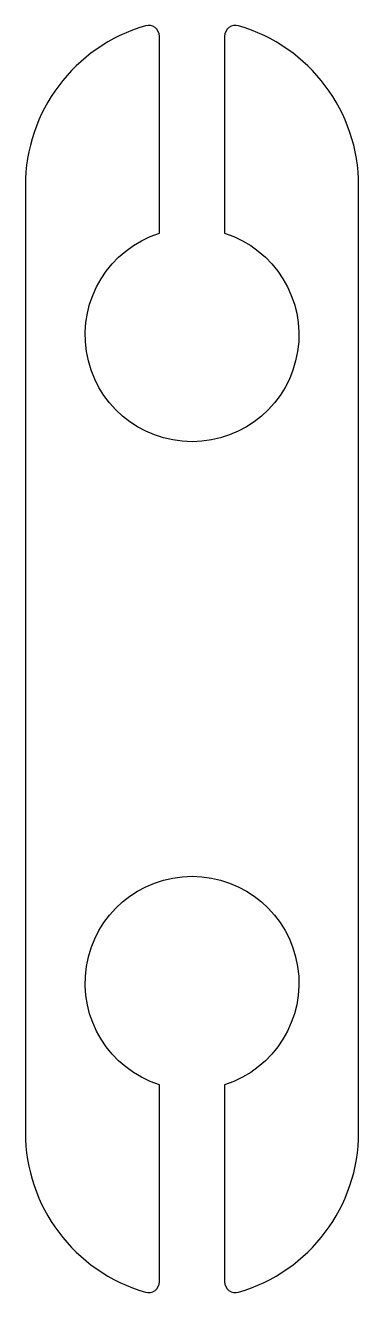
# Model space of a CAD drawing. Extents: x 1021.3 to 1030.5, y -34.2 to 0.8.
import ezdxf

# ---------------------------------------------------------------- set-up
doc = ezdxf.new("R2010")
doc.units = 0
doc.header["$LTSCALE"] = 15
doc.layers.get('0').update_dxf_attribs({"linetype": 'CONTINUOUS'})

msp = doc.modelspace()

# ---------------------------------------------------------------- linework, layer by layer
at = {"ltscale": 0.05}
msp.add_lwpolyline([(1026.844, 0.521), (1026.844, -4.919, -6.399288), (1025.044, -4.919), (1025.044, 0.521, 0.499697), (1024.66, 0.81, 0.333602), (1021.344, -3.608), (1021.344, -29.749, 0.333602), (1024.66, -34.167, 0.499697), (1025.044, -33.879), (1025.044, -28.438, -6.399288), (1026.844, -28.438), (1026.844, -33.879, 0.499697), (1027.227, -34.167, 0.333602), (1030.544, -29.749), (1030.544, -3.608, 0.333602), (1027.227, 0.81, 0.499697)], format="xyb", close=True, dxfattribs=at)

doc.saveas('drawing.dxf')
